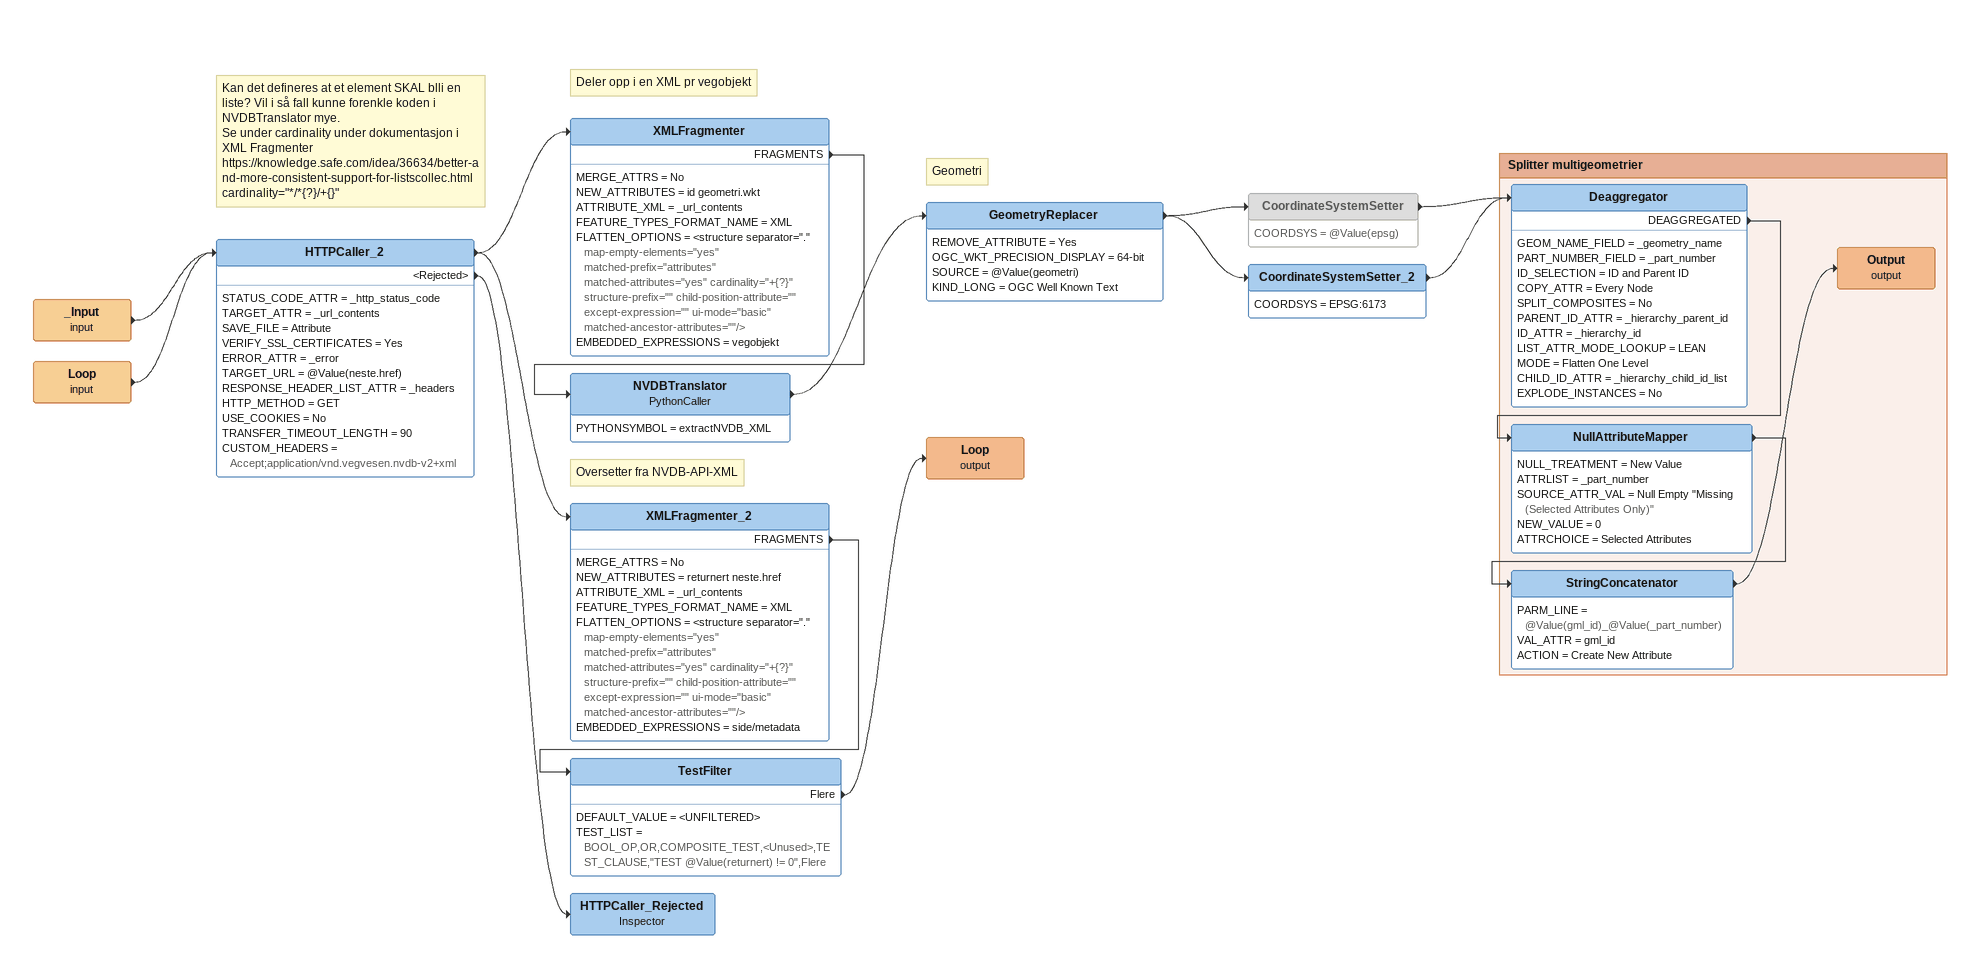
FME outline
_Input (input)
    -> HTTPCaller_2
Loop (input)
    -> HTTPCaller_2
Note: Kan det defineres at et element SKAL blli en liste? Vil i så fall kunne forenkle koden i NVDBTranslator mye. / Se under cardinality under dokumentasjon i XML Fragmenter / https://knowledge.safe.com/idea/36634/better-and-more-consistent-support-for-listscollec.html / cardinality="*/*{?}/+{}"
HTTPCaller_2
    STATUS_CODE_ATTR = _http_status_code
    TARGET_ATTR = _url_contents
    SAVE_FILE = Attribute
    VERIFY_SSL_CERTIFICATES = Yes
    ERROR_ATTR = _error
    TARGET_URL = @Value(neste.href)
    RESPONSE_HEADER_LIST_ATTR = _headers
    HTTP_METHOD = GET
    USE_COOKIES = No
    TRANSFER_TIMEOUT_LENGTH = 90
    CUSTOM_HEADERS = Accept;application/vnd.vegvesen.nvdb-v2+xml
    -> XMLFragmenter_2
    -> XMLFragmenter
    <Rejected> -> HTTPCaller_Rejected
Note: Deler opp i en XML pr vegobjekt
XMLFragmenter
    MERGE_ATTRS = No
    NEW_ATTRIBUTES = id geometri.wkt
    ATTRIBUTE_XML = _url_contents
    FEATURE_TYPES_FORMAT_NAME = XML
    FLATTEN_OPTIONS = <structure separator="." map-empty-elements="yes" matched-prefix="attributes" matched-attributes="yes" cardinality="+{?}" structure-prefix="" child-position-attribute="" except-expression="" ui-mode="basic" matched-ancestor-attributes=""/>
    EMBEDDED_EXPRESSIONS = vegobjekt
    FRAGMENTS -> NVDBTranslator
Note: Oversetter fra NVDB-API-XML
NVDBTranslator: PythonCaller
    PYTHONSYMBOL = extractNVDB_XML
    -> GeometryReplacer
Note: Geometri
GeometryReplacer
    REMOVE_ATTRIBUTE = Yes
    OGC_WKT_PRECISION_DISPLAY = 64-bit
    SOURCE = @Value(geometri)
    KIND_LONG = OGC Well Known Text
    -> CoordinateSystemSetter
    -> CoordinateSystemSetter_2
CoordinateSystemSetter [off]
    COORDSYS = @Value(epsg)
    -> Deaggregator
CoordinateSystemSetter_2
    COORDSYS = EPSG:6173
    -> Deaggregator
XMLFragmenter_2
    MERGE_ATTRS = No
    NEW_ATTRIBUTES = returnert neste.href
    ATTRIBUTE_XML = _url_contents
    FEATURE_TYPES_FORMAT_NAME = XML
    FLATTEN_OPTIONS = <structure separator="." map-empty-elements="yes" matched-prefix="attributes" matched-attributes="yes" cardinality="+{?}" structure-prefix="" child-position-attribute="" except-expression="" ui-mode="basic" matched-ancestor-attributes=""/>
    EMBEDDED_EXPRESSIONS = side/metadata
    FRAGMENTS -> TestFilter
TestFilter
    DEFAULT_VALUE = <UNFILTERED>
    TEST_LIST = BOOL_OP,OR,COMPOSITE_TEST,<Unused>,TEST_CLAUSE,"TEST @Value(returnert) != 0",Flere
    Flere -> Loop (output)
Loop (output)
HTTPCaller_Rejected: Inspector

Bookmark: Splitter multigeometrier
Deaggregator
    GEOM_NAME_FIELD = _geometry_name
    PART_NUMBER_FIELD = _part_number
    ID_SELECTION = ID and Parent ID
    COPY_ATTR = Every Node
    SPLIT_COMPOSITES = No
    PARENT_ID_ATTR = _hierarchy_parent_id
    ID_ATTR = _hierarchy_id
    LIST_ATTR_MODE_LOOKUP = LEAN
    MODE = Flatten One Level
    CHILD_ID_ATTR = _hierarchy_child_id_list
    EXPLODE_INSTANCES = No
    DEAGGREGATED -> NullAttributeMapper
NullAttributeMapper
    NULL_TREATMENT = New Value
    ATTRLIST = _part_number
    SOURCE_ATTR_VAL = Null Empty "Missing (Selected Attributes Only)"
    NEW_VALUE = 0
    ATTRCHOICE = Selected Attributes
    -> StringConcatenator
StringConcatenator
    PARM_LINE = @Value(gml_id)_@Value(_part_number)
    VAL_ATTR = gml_id
    ACTION = Create New Attribute
    -> Output (output)
Output (output)
